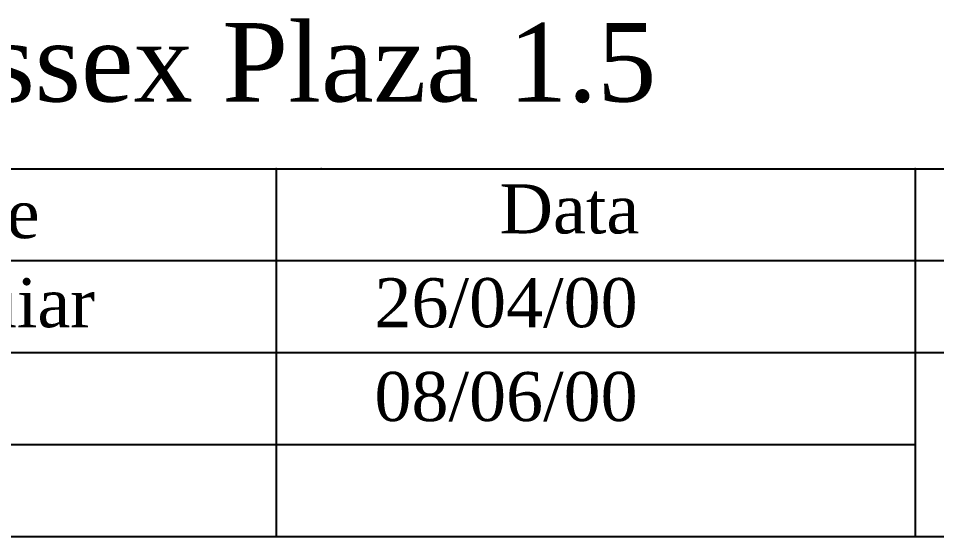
# Model space of a CAD drawing. Extents: x -6357 to -2157, y -7646 to -1706.
# Drawn here: x -4888 to -3951, y -7546 to -7017 of the extents above; entities that cross this region are included whole.
import ezdxf

# ---------------------------------------------------------------- set-up
doc = ezdxf.new("R2010")
doc.units = 0
doc.header["$LTSCALE"] = 30
doc.header["$MEASUREMENT"] = 0
doc.layers.add('FINA', color=7, linetype='CONTINUOUS')
doc.styles.add('FA', font='TIMES.TTF')

msp = doc.modelspace()

# ---------------------------------------------------------------- linework, layer by layer
at = {"layer": 'FINA'}
for p, q in [((-6001.073, -7170.746), (-2257.073, -7170.746)), ((-4624.94, -7170.746), (-4624.94, -7545.746)), ((-3972.873, -7170.746), (-3972.873, -7545.746)), ((-3320.806, -7264.496), (-6001.073, -7264.496)), ((-3320.806, -7358.246), (-6001.073, -7358.246)), ((-3972.873, -7451.996), (-6001.073, -7451.996)), ((-6001.073, -7545.746), (-2257.073, -7545.746))]:
    msp.add_line(p, q, dxfattribs=at)
for p in [(-4624.94, -7170.746), (-4579.073, -7170.746), (-3972.873, -7170.746)]:
    msp.add_point(p, dxfattribs=at)

# ---------------------------------------------------------------- texts
at = {"layer": 'FINA', "style": 'FA'}
for s, height, p in [('Banheira Essex Plaza 1.5', 80, (-5458.39, -7102.11)), ('Nome', 50, (-5050.893, -7241.388)), ('Data', 50, (-4397.092, -7236.586)), ('Fabio Aguiar', 50, (-5210.499, -7332.24)), ('26/04/00', 50, (-4524.684, -7332.24)), ('08/06/00', 50, (-4524.684, -7427.884))]:
    msp.add_text(s, height=height, dxfattribs=at).set_placement(p)

doc.saveas('drawing.dxf')
